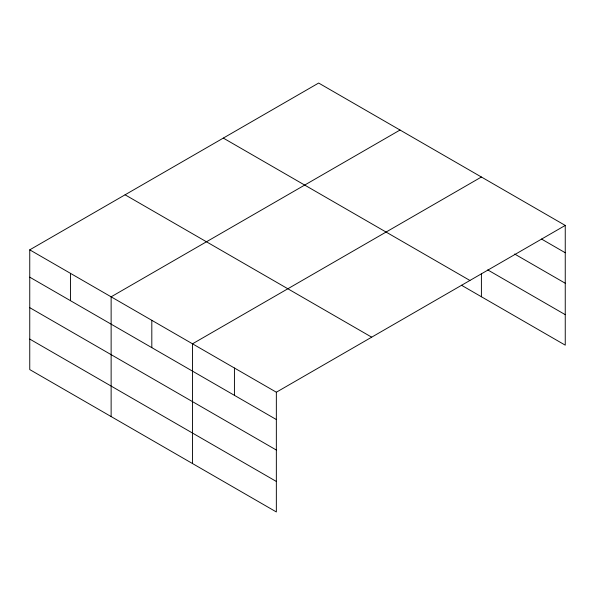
<?xml version="1.0" encoding="UTF-8"?>
<svg xmlns="http://www.w3.org/2000/svg" width="595" height="595" viewBox="0 0 595 595"><rect width="100%" height="100%" fill="white"/><g stroke="black" fill="none" stroke-linecap="round" stroke-linejoin="round"><path stroke-width="0.89" d="M565.25 225.423L318.652 83.047L29.75 249.841L29.75 369.577L276.348 511.953L276.348 392.217L565.25 225.423L565.25 345.159L461.46 285.236M400.026 130.03L111.131 296.823L111.131 416.56M481.407 177.013L192.505 343.813L192.505 463.542M541.517 239.049L565.25 252.749M514.63 254.02L565.25 283.242M487.736 269.907L565.25 314.666M223.311 138.092L469.916 280.461M125.084 194.803L371.689 337.172M29.75 249.841L276.348 392.217M29.75 277.173L276.348 419.542M29.75 307.667L276.348 450.036M29.75 339.083L276.348 481.459M481.407 273.648L481.407 296.749M234.43 368.015L234.43 395.34M151.814 320.318L151.814 347.644M70.441 273.336L70.441 300.661"/></g></svg>
